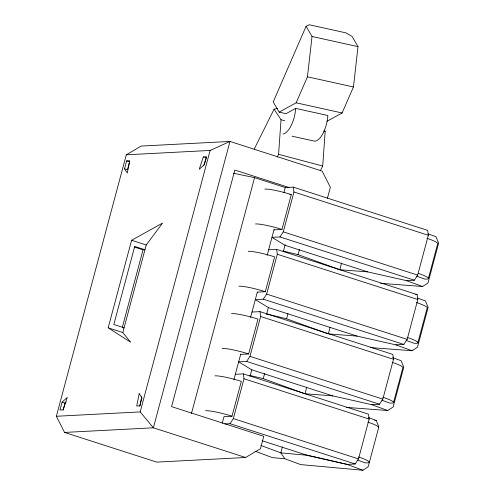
<?xml version="1.0" encoding="UTF-8"?>
<svg xmlns="http://www.w3.org/2000/svg" width="495" height="495" viewBox="0 0 495 495"><rect width="100%" height="100%" fill="white"/><g stroke="black" fill="none" stroke-linecap="round" stroke-linejoin="round"><path stroke-width="0.74" d="M277.2 157.094L278.574 154.322L281.036 119.741L274.063 109.148L277.417 108.479M320.296 170.88L322.703 166.029L325.166 131.453L324.318 130.16M306.083 26.284L273.215 101.945L279.143 112.136L296.128 102.811L307.457 76.812L312.011 36.475L306.083 26.284L309.196 24.75L345.993 32.88L352.075 36.444L358.003 46.641L353.449 86.972L342.119 112.971L327.096 121.225M139.763 406.216L141.688 396.804M288.987 187.487L234.84 170.051L171.561 406.618L263.761 436.299L260.426 448.755L245.57 457.491L156.754 462.12L64.56 432.432L56.368 416.27L126.305 154.811L141.162 146.068L229.977 141.44L322.171 171.128L330.363 187.289L327.43 198.272M62.11 402.089L60 409.996L63.168 409.829L67.258 397.436L62.11 402.089L65.037 403.029L66.181 401.996M124.517 168.789L126.633 160.881L129.801 160.714L127.289 173.027L124.517 168.789L127.444 169.729L129.56 161.822L126.633 160.881M63.119 410.219L65.037 403.029M108.17 327.826L131.59 240.279L162.552 223.078L146.223 244.988L122.803 332.541L130.674 342.243L108.17 327.826L122.803 332.541M122.37 327.152L143.049 249.833L144.955 249.734L134.708 246.436L113.825 324.497L124.072 327.795L122.803 327.863M245.57 457.491L153.376 427.804L140.184 411.908L210.128 150.443L229.977 141.44L153.376 427.804L64.56 432.432M191.478 413.467L254.56 177.649L285.293 187.543L293.281 187.129L427.661 230.398L428.33 235.274L417.675 275.115L414.34 280.201L406.352 280.615L367.55 271.86L285.027 245.291L271.972 237.346L279.96 236.932L414.34 280.201M222.212 423.361L224.012 416.635L232 416.221L241.325 381.36A20.79 2.654 15 0 0 214.898 375.835M233.937 379.535L240.774 353.956M250.557 317.394L257.344 292.019M267.127 255.451L274.112 229.333M283.889 192.772L285.293 187.543M240.663 354.383L248.657 353.968L257.982 319.102A20.79 2.654 15 0 0 231.549 313.583M257.313 292.13L265.308 291.716L274.632 256.849A20.79 2.654 15 0 0 248.199 251.33M273.964 229.878L281.958 229.457L291.283 194.597A20.79 2.654 15 0 0 264.85 189.078M224.916 423.955L230.002 423.689L233.337 418.603L243.992 378.762L243.323 373.886L235.335 374.307M392.597 357.637L401.068 360.707L403.796 367.16L393.135 407.001L387.746 410.51L371.51 404.625L332.708 395.87L251.726 369.796L238.664 361.851L246.659 361.437L249.987 356.351L260.642 316.509L259.98 311.633L251.986 312.048M417.638 298.114L425.403 300.929L428.125 307.383L417.471 347.224L412.081 350.732L395.845 344.848L357.043 336.093L268.377 307.544L255.315 299.599L263.309 299.184L266.638 294.098L277.293 254.257L276.631 249.381L268.637 249.796M279.96 236.932L283.288 231.846L293.95 192.004L293.281 187.129M250.043 376.082L251.837 369.363M266.613 314.139L268.408 307.426M283.381 251.454L285.176 244.74M332.708 395.87L304.976 393.772L263.235 378.644L264.627 373.44M367.55 271.86L339.811 269.756L298.077 254.634L299.469 249.431M330.109 327.226L328.321 333.915L286.58 318.792L287.972 313.589M282.397 446.917L280.807 452.863L284.873 458.747L300.613 464.595L362.915 470.25L368.187 466.729L378.842 426.888L376.237 420.447L368.367 417.526M304.976 393.772L306.764 387.078M339.811 269.756L341.606 263.068M262.195 440.779L308.373 455.654L347.174 464.409L355.169 463.988L358.498 458.908L369.152 419.067L368.49 414.191L243.323 373.886M371.51 404.625L379.504 404.211L382.833 399.125L393.488 359.283L392.826 354.408L259.98 311.633M395.845 344.848L403.84 344.433L407.168 339.347L417.823 299.506L417.161 294.63L276.631 249.381M393.488 402.701L402.819 367.841A20.79 2.654 15 0 0 392.127 362.303M428.33 278.691L437.654 243.831A20.79 2.654 15 0 0 426.962 238.293M417.823 342.924L427.148 308.063A20.79 2.654 15 0 0 416.456 302.525M203.321 156.884L199.231 169.278L204.379 164.625L206.495 156.717L203.321 156.884L206.248 157.831L203.6 165.844M254.244 149.075L274.063 109.148M380.618 283.319L422.588 286.5L427.977 282.992L438.632 243.15L435.909 236.697L428.144 233.881M292.106 136.205L314.572 141.168A20.79 8.792 -77.5 0 0 327.845 115.496L295.651 108.386L286.042 113.664L279.143 112.136M126.305 154.811L210.128 150.443M289.829 194.671L291.283 194.597M415.707 294.704L417.161 294.63M56.368 416.27L140.184 411.908M329.076 333.976L357.043 336.093M370.724 347.601L412.081 350.732M346.537 407.391L387.746 410.51M374.703 420.311L376.237 420.447M284.873 458.747L272.38 457.615L255.092 451.199M233.535 173.256L254.56 177.649M312.011 36.475L358.003 46.641M307.457 76.812L353.449 86.972M296.128 102.811L342.119 112.971M283.14 251.027L298.077 254.634M266.421 313.923L286.58 318.792M249.789 375.396L263.235 378.644M281.036 119.741L284.718 120.718M323.693 131.057L325.166 131.453M278.574 154.322L322.703 166.029M293.95 192.004L428.33 235.274M283.288 231.846L417.675 275.115M277.293 254.257L417.823 299.506M131.59 240.279L146.223 244.988M134.269 247.005L143.049 249.833M266.638 294.098L407.168 339.347M263.309 299.184L403.84 344.433M260.642 316.509L393.488 359.283M249.987 356.351L382.833 399.125M246.659 361.437L379.504 404.211M243.992 378.762L369.152 419.067M233.337 418.603L358.498 458.908M230.002 423.689L355.169 463.988M416.821 276.216L424.586 279.031A20.79 2.654 15 0 0 418.3 273.376M406.352 280.615L422.588 286.5M406.315 340.449L414.08 343.264A20.79 2.654 15 0 0 407.131 337.386M381.979 400.226L389.744 403.041A20.79 2.654 15 0 0 382.796 397.169M357.761 460.121L364.914 462.782A20.79 2.654 15 0 0 358.516 456.965M362.915 470.25L347.174 464.409L307.977 455.332L280.807 452.863L260.871 445.463M295.651 108.386A20.79 8.792 -77.5 0 1 282.967 134.009M205.574 410.702A20.79 2.654 15 0 1 232 416.221M367.841 422.105A20.79 2.654 15 0 1 378.378 427.705M222.224 348.443A20.79 2.654 15 0 1 248.657 353.968M238.875 286.19A20.79 2.654 15 0 1 265.308 291.716M255.525 223.938A20.79 2.654 15 0 1 281.958 229.457M139.2 393.686L136.688 405.999L139.856 405.832L141.972 397.93L139.2 393.686"/></g></svg>
